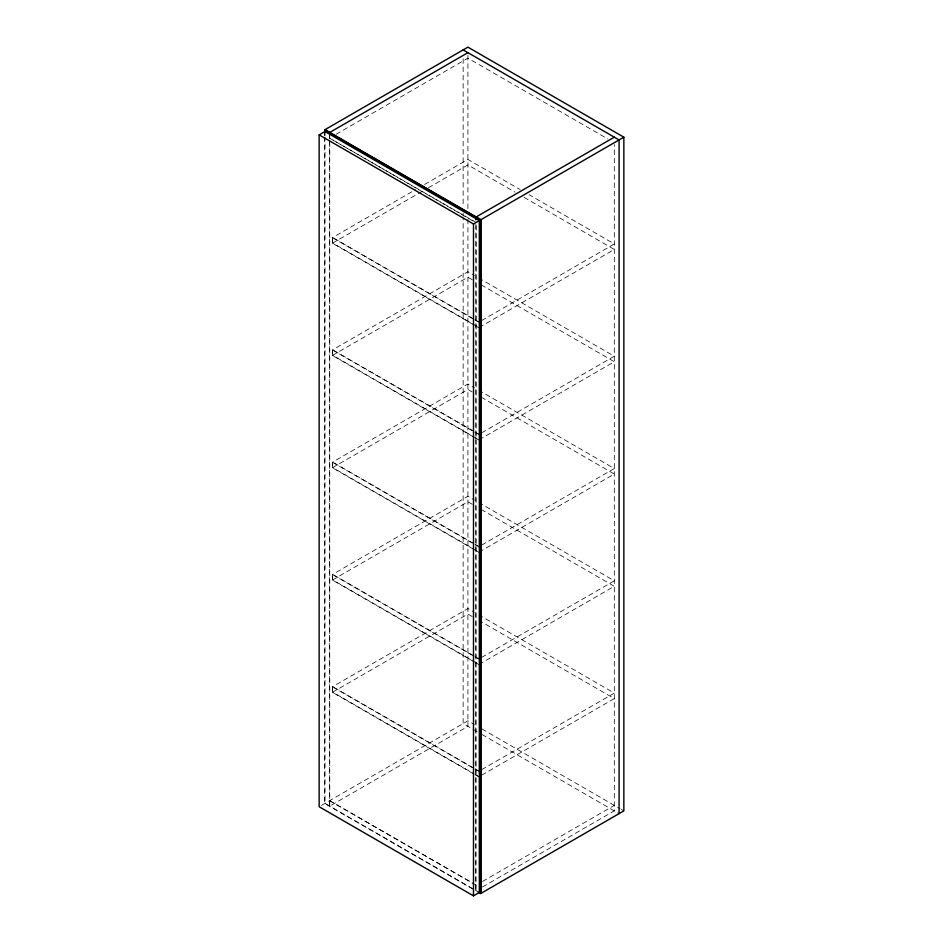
<?xml version="1.0" encoding="UTF-8"?>
<svg xmlns="http://www.w3.org/2000/svg" width="943" height="943" viewBox="0 0 943 943"><rect width="100%" height="100%" fill="white"/><g stroke="black" fill="none" stroke-linecap="round" stroke-linejoin="round"><path stroke-width="0.71" stroke-dasharray="4.71 3.54" d="M336.085 134.283L467.917 58.171L607.94 139.022M473.704 324.757L332.407 243.188L332.407 237.671L415.604 189.637M424.539 184.474L467.917 159.438L520.112 189.567M332.407 243.188L416.877 194.411M418.162 193.669L423.266 190.734M428.37 187.787L467.917 164.942L515.019 192.136M473.704 437.045L332.407 355.464L332.407 349.959L467.917 271.714L474.282 275.391M332.407 355.464L467.917 277.23L474.282 280.896M481.614 320.561L614.306 243.954L529.023 194.706M479.056 327.551L614.306 249.459L523.931 197.276M473.704 549.321L332.407 467.752L332.407 462.235L467.917 384.001L474.282 387.667M332.407 467.752L467.917 389.506L474.282 393.184M481.614 432.849L614.306 356.23L481.92 279.8M479.056 439.827L614.306 361.747L481.92 285.316M473.704 661.609L332.407 580.028L332.407 574.523L467.917 496.277L474.282 499.955M332.407 580.028L467.917 501.794L474.282 505.472M481.614 545.125L614.306 468.518L481.92 392.076M479.056 552.115L614.306 474.023L481.92 397.592M473.704 773.897L332.407 692.315L332.407 686.799L467.917 608.565L474.282 612.243M332.407 692.315L467.917 614.07L474.282 617.748M481.614 657.412L614.306 580.794L481.92 504.364M479.056 664.391L614.306 586.31L481.92 509.88M321.48 805.393L467.917 720.841L474.282 724.519M481.614 769.688L614.306 693.081L481.92 616.651M481.614 775.205L614.306 698.586L481.92 622.156M476.144 885.135L329.484 800.772M482.474 881.469L614.306 805.357M324.71 137.183L324.71 803.53L475.873 890.793L476.144 225.778M482.474 886.986L614.306 810.874L614.306 144.538M476.144 222.465L329.484 138.102L475.873 222.619M473.964 319.099L332.667 237.518L332.667 243.035L471.417 323.143M475.237 319.83L479.056 322.034M332.407 237.671L473.704 319.253M474.977 319.983L478.796 322.188M472.691 323.873L477.783 326.808M474.977 325.5L478.796 327.704M473.964 431.375L332.667 349.806L332.667 355.311L471.417 435.418M475.237 432.118L479.056 434.322M332.407 349.959L473.704 431.529M474.977 432.271L478.796 434.475M472.691 436.161L477.783 439.096M474.977 437.776L478.796 439.98M473.964 543.663L332.667 462.082L332.667 467.598L471.417 547.706M475.237 544.394L479.056 546.598M332.407 462.235L473.704 543.816M474.977 544.547L478.796 546.751M472.691 548.437L477.783 551.372M474.977 550.064L478.796 552.268M473.964 655.939L332.667 574.37L332.667 579.874L471.417 659.982M475.237 656.682L479.056 658.886M332.407 574.523L473.704 656.092M474.977 656.835L478.796 659.039M472.691 660.725L477.783 663.66M474.977 662.34L478.796 664.544M481.861 728.892L620.058 808.681M621.319 809.412L623.853 810.874M477.087 731.65L463.143 723.599L463.143 217.597M481.92 734.444L619.08 813.632M473.964 768.227L332.667 686.645L332.667 692.162L473.964 773.743M475.237 768.958L479.056 771.162M332.407 686.799L473.704 768.38M474.977 769.111L478.796 771.315M475.237 774.474L479.056 776.678M474.977 774.627L478.796 776.832M329.755 800.619L473.598 883.662M479.716 892.715L324.981 803.377L324.981 137.03M475.873 224.458L475.873 890.793M467.917 55.413L467.917 210.43M467.917 219.248L467.917 726.358L329.484 806.277L329.484 139.941M463.143 58.737L463.143 205.822M463.143 213.177L463.143 216.124M329.755 133.906L329.755 806.124M329.484 133.965L329.484 138.468M324.981 131.148L324.981 135.556M324.71 132.774L324.71 135.709"/><path stroke-width="1.41" d="M324.71 132.774L324.71 129.828L467.917 47.15L623.853 137.183L623.853 810.874L480.647 893.551L478.266 892.172M319.147 134.884L324.981 131.513L479.327 220.627L479.327 892.479L473.492 895.85L319.147 806.736L319.147 134.884L473.492 223.998L479.327 220.627M329.484 132.586L467.917 52.667M614.306 137.183L475.873 217.102L475.873 219.86M324.71 129.828L480.647 219.86L623.853 137.183M463.143 49.908L619.08 139.929L619.08 813.632M324.981 129.674L480.918 219.707L480.918 893.398M480.647 219.86L480.647 893.551M473.492 223.998L473.492 895.85"/></g></svg>
